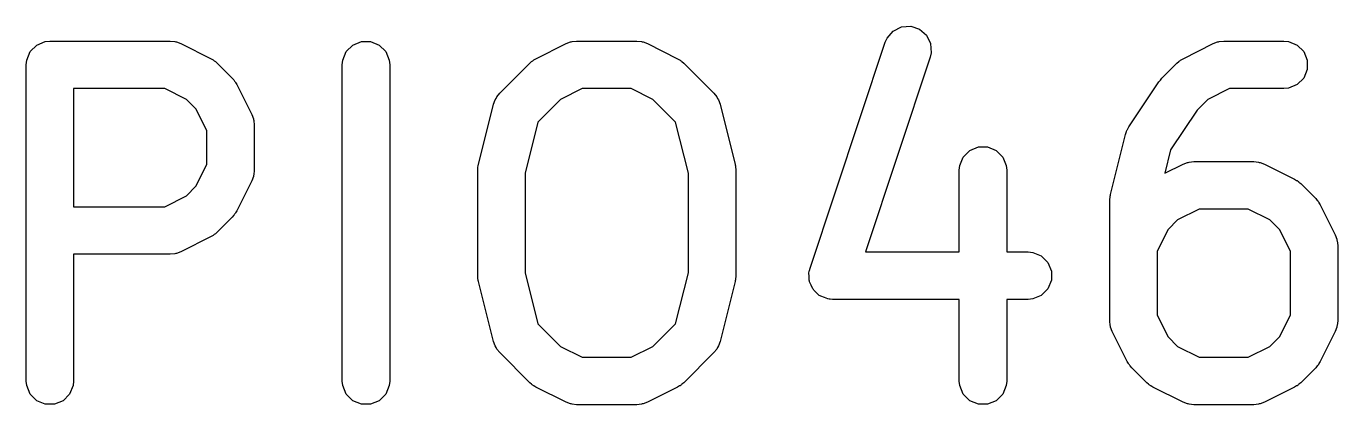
# Model space of a CAD drawing. Extents: x 19.8 to 98.9, y -129.1 to -67.1.
# Drawn here: x 59.372 to 63.522, y -107.71 to -106.513 of the extents above; entities that cross this region are included whole.
import ezdxf

# ---------------------------------------------------------------- set-up
doc = ezdxf.new("R2010")
doc.units = 0
doc.layers.add('BLACK', color=7, linetype='CONTINUOUS')

msp = doc.modelspace()

# ---------------------------------------------------------------- linework, layer by layer
at = {"layer": 'BLACK', "linetype": 'CONTINUOUS'}
for p, q in [((62.095907, -106.550058), (62.115081, -106.527951)), ((62.115081, -106.527951), (62.141254, -106.514864)), ((62.141254, -106.514864), (62.170444, -106.512789)), ((62.170444, -106.512789), (62.198206, -106.522043)), ((62.198206, -106.522043), (62.220314, -106.541217)), ((59.405111, -106.572459), (59.432147, -106.56126)), ((59.432147, -106.56126), (59.446779, -106.559819)), ((59.446779, -106.559819), (59.827731, -106.559819)), ((59.827731, -106.559819), (59.842363, -106.56126)), ((59.842363, -106.56126), (59.844852, -106.562291)), ((59.844852, -106.562291), (59.84754, -106.562482)), ((59.84754, -106.562482), (59.861272, -106.567737)), ((59.861272, -106.567737), (59.95651, -106.615356)), ((60.405111, -106.572459), (60.432147, -106.56126)), ((60.432147, -106.56126), (60.461411, -106.56126)), ((60.461411, -106.56126), (60.488447, -106.572459)), ((60.984666, -106.615356), (61.079904, -106.567737)), ((61.079904, -106.567737), (61.093635, -106.562482)), ((61.093635, -106.562482), (61.096324, -106.56229)), ((61.096324, -106.56229), (61.098813, -106.56126)), ((61.098813, -106.56126), (61.113445, -106.559819)), ((61.113445, -106.559819), (61.303921, -106.559819)), ((61.303921, -106.559819), (61.318553, -106.56126)), ((61.318553, -106.56126), (61.321042, -106.562291)), ((61.321042, -106.562291), (61.32373, -106.562482)), ((61.32373, -106.562482), (61.337462, -106.567737)), ((61.337462, -106.567737), (61.4327, -106.615356)), ((61.851818, -107.277768), (62.089913, -106.563483)), ((62.089913, -106.563483), (62.095907, -106.550058)), ((62.220314, -106.541217), (62.2334, -106.567391)), ((62.2334, -106.567391), (62.235475, -106.596581)), ((63.032285, -106.615356), (63.127523, -106.567737)), ((63.127523, -106.567737), (63.141254, -106.562482)), ((63.141254, -106.562482), (63.143943, -106.56229)), ((63.143943, -106.56229), (63.146432, -106.56126)), ((63.146432, -106.56126), (63.161064, -106.559819)), ((63.161064, -106.559819), (63.35154, -106.559819)), ((63.35154, -106.559819), (63.366172, -106.56126)), ((63.366172, -106.56126), (63.393208, -106.572459)), ((59.37322, -106.620187), (59.384419, -106.593151)), ((59.384419, -106.593151), (59.405111, -106.572459)), ((60.37322, -106.620187), (60.384419, -106.593151)), ((60.384419, -106.593151), (60.405111, -106.572459)), ((60.488447, -106.572459), (60.509139, -106.593151)), ((60.509139, -106.593151), (60.520338, -106.620187)), ((62.232215, -106.610918), (62.027026, -107.226485)), ((62.235475, -106.596581), (62.232215, -106.610918)), ((63.393208, -106.572459), (63.4139, -106.593151)), ((63.4139, -106.593151), (63.425099, -106.620187)), ((59.371779, -106.634819), (59.37322, -106.620187)), ((59.371779, -107.634819), (59.371779, -106.634819)), ((59.95651, -106.615356), (59.962809, -106.61932)), ((59.962809, -106.61932), (59.964637, -106.620078)), ((59.964637, -106.620078), (59.966693, -106.621766)), ((59.966693, -106.621766), (59.968953, -106.623188)), ((59.968953, -106.623188), (59.970252, -106.624686)), ((59.970252, -106.624686), (59.976002, -106.629405)), ((59.976002, -106.629405), (60.023621, -106.677024)), ((60.371779, -106.634819), (60.37322, -106.620187)), ((60.371779, -107.634819), (60.371779, -106.634819)), ((60.520338, -106.620187), (60.521779, -106.634819)), ((60.521779, -106.634819), (60.521779, -107.634819)), ((60.869936, -106.724643), (60.965174, -106.629405)), ((60.965174, -106.629405), (60.970924, -106.624684)), ((60.970924, -106.624684), (60.972223, -106.623188)), ((60.972223, -106.623188), (60.974477, -106.621768)), ((60.974477, -106.621768), (60.976539, -106.620077)), ((60.976539, -106.620077), (60.978371, -106.619318)), ((60.978371, -106.619318), (60.984666, -106.615356)), ((61.4327, -106.615356), (61.438999, -106.61932)), ((61.438999, -106.61932), (61.440827, -106.620078)), ((61.440827, -106.620078), (61.442883, -106.621766)), ((61.442883, -106.621766), (61.445143, -106.623188)), ((61.445143, -106.623188), (61.446442, -106.624686)), ((61.446442, -106.624686), (61.452192, -106.629405)), ((61.452192, -106.629405), (61.54743, -106.724643)), ((62.965174, -106.677024), (63.012793, -106.629405)), ((63.012793, -106.629405), (63.018542, -106.624686)), ((63.018542, -106.624686), (63.019842, -106.623188)), ((63.019842, -106.623188), (63.022101, -106.621766)), ((63.022101, -106.621766), (63.024158, -106.620078)), ((63.024158, -106.620078), (63.025985, -106.61932)), ((63.025985, -106.61932), (63.032285, -106.615356)), ((63.425099, -106.649451), (63.4139, -106.676487)), ((63.425099, -106.620187), (63.425099, -106.649451)), ((60.023621, -106.677024), (60.028339, -106.682773)), ((60.028339, -106.682773), (60.029838, -106.684073)), ((60.029838, -106.684073), (60.031259, -106.686332)), ((60.031259, -106.686332), (60.032948, -106.688389)), ((60.032948, -106.688389), (60.033705, -106.690216)), ((60.033705, -106.690216), (60.03767, -106.696516)), ((62.860565, -106.831311), (62.955803, -106.688454)), ((62.955803, -106.688454), (62.955837, -106.688411)), ((62.955837, -106.688411), (62.955847, -106.688389)), ((62.955847, -106.688389), (62.960335, -106.68292)), ((62.960335, -106.68292), (62.965119, -106.677079)), ((62.965119, -106.677079), (62.96514, -106.677064)), ((62.96514, -106.677064), (62.965174, -106.677024)), ((63.4139, -106.676487), (63.393208, -106.697179)), ((59.810026, -106.709819), (59.521779, -106.709819)), ((59.521779, -106.709819), (59.521779, -107.083628)), ((59.878542, -106.744077), (59.810026, -106.709819)), ((60.03767, -106.696516), (60.085289, -106.791754)), ((60.858475, -106.741158), (60.860609, -106.736008)), ((60.860609, -106.736008), (60.869936, -106.724643)), ((61.13115, -106.709819), (61.062634, -106.744077)), ((61.286216, -106.709819), (61.13115, -106.709819)), ((61.354732, -106.744077), (61.286216, -106.709819)), ((61.54743, -106.724643), (61.556758, -106.736008)), ((61.556758, -106.736008), (61.558892, -106.741161)), ((63.178769, -106.709819), (63.110253, -106.744077)), ((63.35154, -106.709819), (63.178769, -106.709819)), ((63.366172, -106.708378), (63.35154, -106.709819)), ((63.393208, -106.697179), (63.366172, -106.708378)), ((59.908949, -106.774484), (59.878542, -106.744077)), ((59.943207, -106.843), (59.908949, -106.774484)), ((60.802589, -106.949962), (60.850208, -106.759486)), ((60.850208, -106.759486), (60.855155, -106.74564)), ((60.855155, -106.74564), (60.858475, -106.741158)), ((61.062634, -106.744077), (60.990691, -106.816019)), ((61.426674, -106.816019), (61.354732, -106.744077)), ((61.558892, -106.741161), (61.562211, -106.74564)), ((61.562211, -106.74564), (61.567158, -106.759486)), ((61.567158, -106.759486), (61.614777, -106.949962)), ((63.076491, -106.777838), (62.992579, -106.903707)), ((63.110253, -106.744077), (63.076491, -106.777838)), ((60.085289, -106.791754), (60.090544, -106.805485)), ((60.090544, -106.805485), (60.090735, -106.808174)), ((60.090735, -106.808174), (60.091766, -106.810663)), ((60.091766, -106.810663), (60.093207, -106.825295)), ((60.990691, -106.816019), (60.95035, -106.977386)), ((61.467016, -106.977386), (61.426674, -106.816019)), ((59.943207, -106.950447), (59.943207, -106.843)), ((60.093207, -106.825295), (60.093207, -106.968152)), ((62.802589, -107.0452), (62.850208, -106.854724)), ((62.850208, -106.854724), (62.853288, -106.846101)), ((62.853288, -106.846101), (62.853648, -106.844285)), ((62.853648, -106.844285), (62.854526, -106.842637)), ((62.854526, -106.842637), (62.855155, -106.840878)), ((62.855155, -106.840878), (62.856258, -106.839389)), ((62.856258, -106.839389), (62.860565, -106.831311)), ((62.357491, -106.905792), (62.384527, -106.894593)), ((62.384527, -106.894593), (62.413791, -106.894593)), ((62.413791, -106.894593), (62.440827, -106.905792)), ((62.992579, -106.903707), (62.974055, -106.977804)), ((62.3256, -106.95352), (62.336799, -106.926484)), ((62.336799, -106.926484), (62.357491, -106.905792)), ((62.440827, -106.905792), (62.461519, -106.926484)), ((62.461519, -106.926484), (62.472718, -106.95352)), ((63.032285, -106.948689), (63.046016, -106.943434)), ((63.046016, -106.943434), (63.048705, -106.943242)), ((63.048705, -106.943242), (63.051194, -106.942212)), ((63.051194, -106.942212), (63.065826, -106.940771)), ((63.065826, -106.940771), (63.256302, -106.940771)), ((63.256302, -106.940771), (63.270934, -106.942212)), ((63.270934, -106.942212), (63.273423, -106.943243)), ((63.273423, -106.943243), (63.276111, -106.943434)), ((63.276111, -106.943434), (63.289843, -106.948689)), ((59.908949, -107.018963), (59.943207, -106.950447)), ((60.090735, -106.985272), (60.090544, -106.987962)), ((60.091766, -106.982784), (60.090735, -106.985272)), ((60.093207, -106.968152), (60.091766, -106.982784)), ((60.80035, -106.968152), (60.800601, -106.965598)), ((60.80035, -107.301485), (60.80035, -106.968152)), ((60.800439, -106.964506), (60.801248, -106.959032)), ((60.800601, -106.965598), (60.800439, -106.964506)), ((60.801248, -106.959032), (60.801791, -106.95352)), ((60.801791, -106.95352), (60.802213, -106.952498)), ((60.802213, -106.952498), (60.802589, -106.949962)), ((60.95035, -106.977386), (60.95035, -107.292251)), ((61.467016, -107.292251), (61.467016, -106.977386)), ((61.614777, -106.949962), (61.615152, -106.952498)), ((61.615152, -106.952498), (61.615575, -106.95352)), ((61.615575, -106.95352), (61.616117, -106.959032)), ((61.616117, -106.959032), (61.616927, -106.964506)), ((61.616927, -106.964506), (61.616764, -106.965598)), ((61.616764, -106.965598), (61.617016, -106.968152)), ((61.617016, -106.968152), (61.617016, -107.301485)), ((62.324159, -106.968152), (62.3256, -106.95352)), ((62.324159, -107.226485), (62.324159, -106.968152)), ((62.472718, -106.95352), (62.474159, -106.968152)), ((62.474159, -106.968152), (62.474159, -107.226485)), ((62.974055, -106.977804), (63.032285, -106.948689)), ((63.289843, -106.948689), (63.385081, -106.996308)), ((59.878542, -107.04937), (59.908949, -107.018963)), ((60.085289, -107.001693), (60.03767, -107.096931)), ((60.090544, -106.987962), (60.085289, -107.001693)), ((63.385081, -106.996308), (63.39138, -107.000272)), ((63.39138, -107.000272), (63.393208, -107.00103)), ((63.393208, -107.00103), (63.395264, -107.002718)), ((63.395264, -107.002718), (63.397524, -107.00414)), ((63.397524, -107.00414), (63.398823, -107.005638)), ((63.398823, -107.005638), (63.404573, -107.010357)), ((63.404573, -107.010357), (63.452192, -107.057976)), ((59.810026, -107.083628), (59.878542, -107.04937)), ((62.80035, -107.06339), (62.800601, -107.060836)), ((62.80035, -107.444342), (62.80035, -107.06339)), ((62.800439, -107.059744), (62.801248, -107.05427)), ((62.800601, -107.060836), (62.800439, -107.059744)), ((62.801248, -107.05427), (62.801791, -107.048758)), ((62.801791, -107.048758), (62.802213, -107.047736)), ((62.802213, -107.047736), (62.802589, -107.0452)), ((63.452192, -107.057976), (63.45691, -107.063725)), ((63.45691, -107.063725), (63.458409, -107.065025)), ((63.458409, -107.065025), (63.45983, -107.067284)), ((63.45983, -107.067284), (63.461519, -107.069341)), ((63.461519, -107.069341), (63.462276, -107.071168)), ((59.521779, -107.083628), (59.810026, -107.083628)), ((60.028339, -107.110673), (60.023621, -107.116423)), ((60.029838, -107.109374), (60.028339, -107.110673)), ((60.031259, -107.107114), (60.029838, -107.109374)), ((60.032948, -107.105058), (60.031259, -107.107114)), ((60.033705, -107.10323), (60.032948, -107.105058)), ((60.03767, -107.096931), (60.033705, -107.10323)), ((63.083531, -107.090771), (63.015015, -107.125029)), ((63.238597, -107.090771), (63.083531, -107.090771)), ((63.307113, -107.125029), (63.238597, -107.090771)), ((63.462276, -107.071168), (63.466241, -107.077468)), ((63.466241, -107.077468), (63.51386, -107.172706)), ((60.023621, -107.116423), (59.976002, -107.164042)), ((63.015015, -107.125029), (62.984608, -107.155436)), ((63.33752, -107.155436), (63.307113, -107.125029)), ((59.95651, -107.178091), (59.861272, -107.22571)), ((59.962809, -107.174126), (59.95651, -107.178091)), ((59.964637, -107.173369), (59.962809, -107.174126)), ((59.966693, -107.17168), (59.964637, -107.173369)), ((59.968953, -107.170259), (59.966693, -107.17168)), ((59.970252, -107.16876), (59.968953, -107.170259)), ((59.976002, -107.164042), (59.970252, -107.16876)), ((62.984608, -107.155436), (62.95035, -107.223952)), ((63.371778, -107.223952), (63.33752, -107.155436)), ((63.51386, -107.172706), (63.519115, -107.186437)), ((63.519115, -107.186437), (63.519306, -107.189126)), ((63.519306, -107.189126), (63.520337, -107.191615)), ((63.520337, -107.191615), (63.521778, -107.206247)), ((59.827731, -107.233628), (59.521779, -107.233628)), ((59.521779, -107.233628), (59.521779, -107.634819)), ((59.842363, -107.232187), (59.827731, -107.233628)), ((59.844852, -107.231155), (59.842363, -107.232187)), ((59.84754, -107.230965), (59.844852, -107.231155)), ((59.861272, -107.22571), (59.84754, -107.230965)), ((62.027026, -107.226485), (62.324159, -107.226485)), ((62.474159, -107.226485), (62.542016, -107.226485)), ((62.542016, -107.226485), (62.556648, -107.227926)), ((62.556648, -107.227926), (62.583684, -107.239125)), ((62.95035, -107.223952), (62.95035, -107.426637)), ((63.371778, -107.426637), (63.371778, -107.223952)), ((63.521778, -107.206247), (63.521778, -107.444342)), ((62.583684, -107.239125), (62.604376, -107.259817)), ((62.604376, -107.259817), (62.615575, -107.286853)), ((60.800601, -107.304038), (60.80035, -107.301485)), ((60.800439, -107.305131), (60.800601, -107.304038)), ((60.801248, -107.310604), (60.800439, -107.305131)), ((60.801791, -107.316117), (60.801248, -107.310604)), ((60.802213, -107.317138), (60.801791, -107.316117)), ((60.802589, -107.319675), (60.802213, -107.317138)), ((60.95035, -107.292251), (60.990691, -107.453617)), ((61.426674, -107.453617), (61.467016, -107.292251)), ((61.615152, -107.317138), (61.614777, -107.319675)), ((61.615575, -107.316117), (61.615152, -107.317138)), ((61.616117, -107.310604), (61.615575, -107.316117)), ((61.616927, -107.305131), (61.616117, -107.310604)), ((61.617016, -107.301485), (61.616764, -107.304038)), ((61.616764, -107.304038), (61.616927, -107.305131)), ((61.848558, -107.292105), (61.84941, -107.288358)), ((61.84941, -107.30409), (61.848558, -107.292105)), ((61.84941, -107.286853), (61.850168, -107.285021)), ((61.84941, -107.288358), (61.84941, -107.286853)), ((61.84941, -107.316117), (61.84941, -107.30409)), ((61.850442, -107.318608), (61.84941, -107.316117)), ((61.850168, -107.285021), (61.851818, -107.277768)), ((61.850633, -107.321295), (61.850442, -107.318608)), ((62.615575, -107.316117), (62.604376, -107.343153)), ((62.615575, -107.286853), (62.615575, -107.316117)), ((60.850208, -107.510151), (60.802589, -107.319675)), ((61.614777, -107.319675), (61.567158, -107.510151)), ((61.856007, -107.332044), (61.850633, -107.321295)), ((61.860609, -107.343153), (61.856007, -107.332044)), ((61.862514, -107.345058), (61.860609, -107.343153)), ((61.863719, -107.347468), (61.862514, -107.345058)), ((61.872801, -107.355345), (61.863719, -107.347468)), ((61.881301, -107.363845), (61.872801, -107.355345)), ((62.604376, -107.343153), (62.583684, -107.363845)), ((61.883789, -107.364875), (61.881301, -107.363845)), ((61.885826, -107.366642), (61.883789, -107.364875)), ((61.897229, -107.370443), (61.885826, -107.366642)), ((61.908337, -107.375044), (61.897229, -107.370443)), ((61.912163, -107.37542), (61.908337, -107.375044)), ((61.913589, -107.375896), (61.912163, -107.37542)), ((61.915563, -107.375755), (61.913589, -107.375896)), ((61.922969, -107.376485), (61.915563, -107.375755)), ((62.324159, -107.376485), (61.922969, -107.376485)), ((62.324159, -107.634819), (62.324159, -107.376485)), ((62.542016, -107.376485), (62.474159, -107.376485)), ((62.474159, -107.376485), (62.474159, -107.634819)), ((62.556648, -107.375044), (62.542016, -107.376485)), ((62.583684, -107.363845), (62.556648, -107.375044)), ((62.95035, -107.426637), (62.984608, -107.495153)), ((63.337519, -107.495153), (63.371778, -107.426637)), ((60.990691, -107.453617), (61.062634, -107.525561)), ((61.354731, -107.525561), (61.426674, -107.453617)), ((62.801791, -107.458974), (62.80035, -107.444342)), ((62.802822, -107.461463), (62.801791, -107.458974)), ((62.803013, -107.464151), (62.802822, -107.461463)), ((62.808268, -107.477883), (62.803013, -107.464151)), ((62.855887, -107.573121), (62.808268, -107.477883)), ((63.51386, -107.477883), (63.466241, -107.573121)), ((63.519115, -107.464152), (63.51386, -107.477883)), ((63.519306, -107.461462), (63.519115, -107.464152)), ((63.520337, -107.458974), (63.519306, -107.461462)), ((63.521778, -107.444342), (63.520337, -107.458974)), ((60.855155, -107.523997), (60.850208, -107.510151)), ((60.858474, -107.528476), (60.855155, -107.523997)), ((61.062634, -107.525561), (61.13115, -107.559819)), ((61.286216, -107.559819), (61.354731, -107.525561)), ((61.562211, -107.523997), (61.558891, -107.528476)), ((61.567158, -107.510151), (61.562211, -107.523997)), ((62.984608, -107.495153), (63.015015, -107.525561)), ((63.015015, -107.525561), (63.083531, -107.559819)), ((63.238597, -107.559819), (63.307112, -107.525561)), ((63.307112, -107.525561), (63.337519, -107.495153)), ((60.860608, -107.533628), (60.858474, -107.528476)), ((60.869936, -107.544994), (60.860608, -107.533628)), ((60.965174, -107.640233), (60.869936, -107.544994)), ((61.13115, -107.559819), (61.286216, -107.559819)), ((61.547431, -107.544993), (61.452192, -107.640233)), ((61.556758, -107.533628), (61.547431, -107.544993)), ((61.558891, -107.528476), (61.556758, -107.533628)), ((63.083531, -107.559819), (63.238597, -107.559819)), ((62.85985, -107.579417), (62.855887, -107.573121)), ((62.860608, -107.581247), (62.85985, -107.579417)), ((62.862297, -107.583305), (62.860608, -107.581247)), ((62.863719, -107.585564), (62.862297, -107.583305)), ((62.865217, -107.586863), (62.863719, -107.585564)), ((62.869935, -107.592612), (62.865217, -107.586863)), ((62.917554, -107.640232), (62.869935, -107.592612)), ((63.452192, -107.592613), (63.404574, -107.640232)), ((63.45691, -107.586863), (63.452192, -107.592613)), ((63.458409, -107.585564), (63.45691, -107.586863)), ((63.45983, -107.583305), (63.458409, -107.585564)), ((63.46152, -107.581247), (63.45983, -107.583305)), ((63.462277, -107.579417), (63.46152, -107.581247)), ((63.466241, -107.573121), (63.462277, -107.579417)), ((59.37322, -107.649451), (59.371779, -107.634819)), ((59.384419, -107.676487), (59.37322, -107.649451)), ((59.520338, -107.649451), (59.509139, -107.676487)), ((59.521779, -107.634819), (59.520338, -107.649451)), ((60.37322, -107.649451), (60.371779, -107.634819)), ((60.384419, -107.676487), (60.37322, -107.649451)), ((60.520338, -107.649451), (60.509139, -107.676487)), ((60.521779, -107.634819), (60.520338, -107.649451)), ((60.970924, -107.644953), (60.965174, -107.640233)), ((60.972223, -107.64645), (60.970924, -107.644953)), ((60.974477, -107.647869), (60.972223, -107.64645)), ((60.976539, -107.649561), (60.974477, -107.647869)), ((60.978371, -107.650319), (60.976539, -107.649561)), ((60.984666, -107.654282), (60.978371, -107.650319)), ((61.438999, -107.650317), (61.4327, -107.654282)), ((61.440827, -107.64956), (61.438999, -107.650317)), ((61.442883, -107.647871), (61.440827, -107.64956)), ((61.445143, -107.64645), (61.442883, -107.647871)), ((61.446442, -107.644951), (61.445143, -107.64645)), ((61.452192, -107.640233), (61.446442, -107.644951)), ((62.3256, -107.649451), (62.324159, -107.634819)), ((62.336799, -107.676487), (62.3256, -107.649451)), ((62.472718, -107.649451), (62.461519, -107.676487)), ((62.474159, -107.634819), (62.472718, -107.649451)), ((62.923303, -107.64495), (62.917554, -107.640232)), ((62.924604, -107.64645), (62.923303, -107.64495)), ((62.926863, -107.647872), (62.924604, -107.64645)), ((62.92892, -107.64956), (62.926863, -107.647872)), ((62.930747, -107.650317), (62.92892, -107.64956)), ((62.937047, -107.654282), (62.930747, -107.650317)), ((63.39138, -107.650317), (63.385081, -107.654282)), ((63.393208, -107.64956), (63.39138, -107.650317)), ((63.395264, -107.647872), (63.393208, -107.64956)), ((63.397524, -107.64645), (63.395264, -107.647872)), ((63.398824, -107.64495), (63.397524, -107.64645)), ((63.404574, -107.640232), (63.398824, -107.64495)), ((59.405111, -107.697179), (59.384419, -107.676487)), ((59.509139, -107.676487), (59.488447, -107.697179)), ((60.405111, -107.697179), (60.384419, -107.676487)), ((60.509139, -107.676487), (60.488447, -107.697179)), ((61.079904, -107.701901), (60.984666, -107.654282)), ((61.4327, -107.654282), (61.337462, -107.701901)), ((62.357491, -107.697179), (62.336799, -107.676487)), ((62.461519, -107.676487), (62.440827, -107.697179)), ((63.032285, -107.701901), (62.937047, -107.654282)), ((63.385081, -107.654282), (63.289843, -107.701901)), ((59.432147, -107.708378), (59.405111, -107.697179)), ((59.461411, -107.708378), (59.432147, -107.708378)), ((59.488447, -107.697179), (59.461411, -107.708378)), ((60.432147, -107.708378), (60.405111, -107.697179)), ((60.461411, -107.708378), (60.432147, -107.708378)), ((60.488447, -107.697179), (60.461411, -107.708378)), ((61.093635, -107.707156), (61.079904, -107.701901)), ((61.096324, -107.707347), (61.093635, -107.707156)), ((61.098813, -107.708378), (61.096324, -107.707347)), ((61.113445, -107.709819), (61.098813, -107.708378)), ((61.303921, -107.709819), (61.113445, -107.709819)), ((61.318553, -107.708378), (61.303921, -107.709819)), ((61.321042, -107.707346), (61.318553, -107.708378)), ((61.32373, -107.707156), (61.321042, -107.707346)), ((61.337462, -107.701901), (61.32373, -107.707156)), ((62.384527, -107.708378), (62.357491, -107.697179)), ((62.413791, -107.708378), (62.384527, -107.708378)), ((62.440827, -107.697179), (62.413791, -107.708378)), ((63.046016, -107.707156), (63.032285, -107.701901)), ((63.048705, -107.707347), (63.046016, -107.707156)), ((63.051194, -107.708378), (63.048705, -107.707347)), ((63.065826, -107.709819), (63.051194, -107.708378)), ((63.256302, -107.709819), (63.065826, -107.709819)), ((63.270934, -107.708378), (63.256302, -107.709819)), ((63.273423, -107.707346), (63.270934, -107.708378)), ((63.276111, -107.707156), (63.273423, -107.707346)), ((63.289843, -107.701901), (63.276111, -107.707156))]:
    msp.add_line(p, q, dxfattribs=at)

doc.saveas('drawing.dxf')
